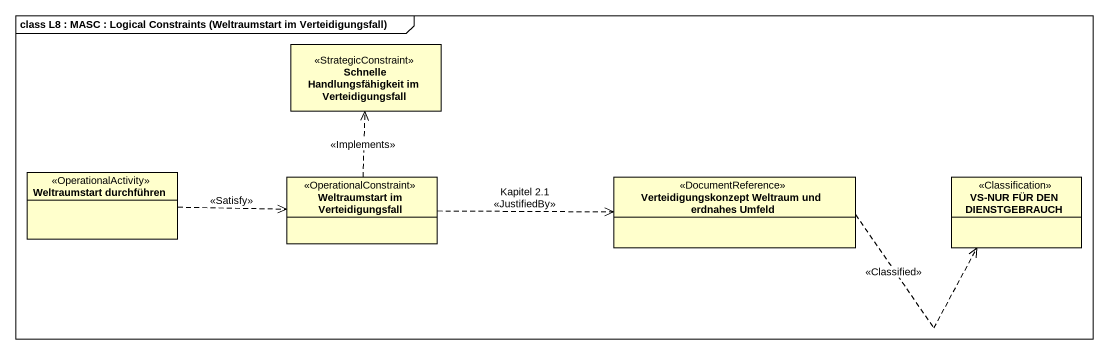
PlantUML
@startuml
mainframe class L8 : MASC : Logical Constraints (Weltraumstart im Verteidigungsfall)
hide circle
hide empty members
class "Schnelle Handlungsfähigkeit im Verteidigungsfall" as Schnelle_Handlungsfähigkeit <<StrategicConstraint>>
class "Weltraumstart durchführen" as Weltraumstart_durchführen <<OperationalActivity>>
class "Weltraumstart im Verteidigungsfall" as Weltraumstart_im <<OperationalConstraint>>
class "Verteidigungskonzept Weltraum und erdnahes Umfeld" as Verteidigungskonzept <<DocumentReference>>
class "VS-NUR FÜR DEN DIENSTGEBRAUCH" as VS_NUR_FÜR_DEN <<Classification>>
Weltraumstart_durchführen .right.> Weltraumstart_im : <<Satisfy>>
Weltraumstart_im .up.> Schnelle_Handlungsfähigkeit : <<Implements>>
Weltraumstart_im .right.> Verteidigungskonzept : Kapitel 2.1\n<<JustifiedBy>>
Verteidigungskonzept .right.> VS_NUR_FÜR_DEN : <<Classified>>
@enduml
